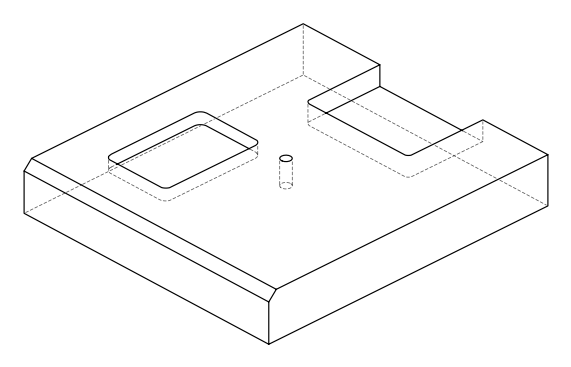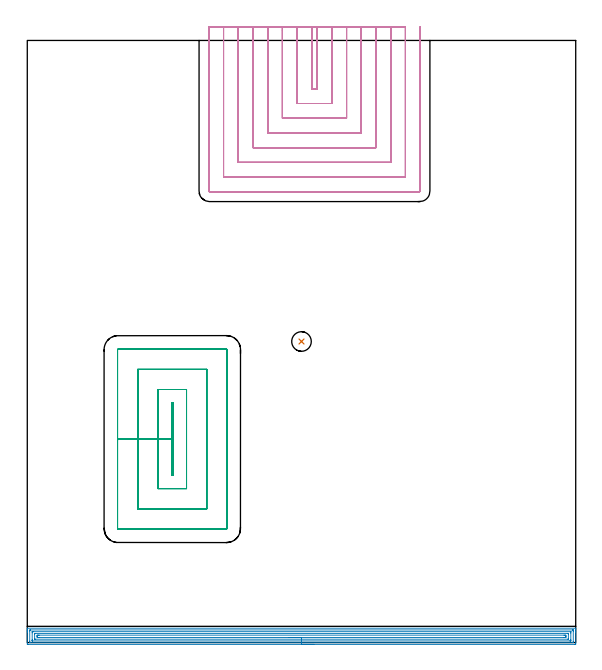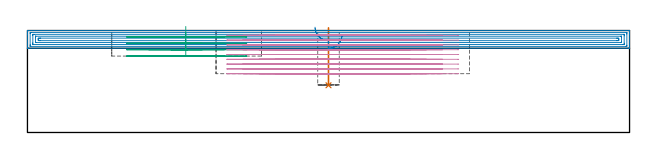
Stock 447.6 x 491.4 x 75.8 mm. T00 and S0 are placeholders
(PLAN: 4 operations, 3 tool changes, 90.9 min)
(1 INDEXABLE_INSERT_DRILL_BLIND_HOLE_FROM_SOLID | STEP1POCKET | NXT0302_003 | 0.17 min | 8119 mm3)
(2 AREA_MILL | FG_CHAMFER_SURFACE | UGT0205_001 | 18.17 min | 38993 mm3)
(3 MILL_RECTANGULAR_POCKET | POCKET_RECTANGULAR_STRAIGHT | UGT0201_105 | Follow Part, ap 5.5, ae 75% | 9.98 min | 355077 mm3)
(4 MILL_SLOT | SLOT_PARTIAL_RECTANGULAR | NXT0201_012 | Follow Part, ap 4, ae 75% | 62.58 min | 794360 mm3)
(TOOL NXT0302_003 | Index. Insert Drill 16mm [880-D1600L20-05] | D16 PA176 FL80 Z2)
(TOOL UGT0205_001 | Chamfer Mill 20 x 3 x 45 deg. | D20 FL50 Z2)
(TOOL UGT0201_105 | End Mill 22 mm | D22 FL25 Z2)
(TOOL NXT0201_012 | ENDMILL 16mm [2P460-1600-NA 1630] | D16 FL38 Z6)
(OP 1 INDEXABLE_INSERT_DRILL_BLIND_HOLE_FROM_SOLID)
G17 G21 G94 G90
T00 M6
G54
G17 G0 G90 X223.8 Y245.7 S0 M3
G43 Z85.8 H1
G94 G81 G98 Z35.1 F250. R77.8
G80
M5
M2
(OP 2 AREA_MILL)
G17 G21 G94 G90
T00 M6
G54
G17 G0 G90 X233.8 Y-1.5 S1061 M3
G43 Z85.8 H0
Z72.6
G94 G1 X233.762 Z71.728 F250.
X233.648 Z70.864
X233.459 Z70.012
X233.197 Z69.18
X232.863 Z68.374
X232.46 Z67.6
X231.991 Z66.864
X231.46 Z66.172
X230.871 Z65.529
X230.228 Z64.94
X229.536 Z64.408
X228.8 Z63.94
X228.026 Z63.537
X227.22 Z63.203
X226.388 Z62.941
X225.536 Z62.752
X224.672 Z62.638
X223.8 Z62.6
X0.61
X0.171 Y-1.496 Z62.602
X0.01 Y-1.492 Z62.606
X0. Y-1.063 Z63.034
Y8.622 Z72.716
Y9.18 Z73.277
Y9.502 Z73.598
Y10.06 Z74.156
Y10.383 Z74.477
Y11.381 Z75.48
X0.01 Y11.694 Z75.793
X0.163 Y11.7 Z75.8
X447.437
X447.59 Y11.694 Z75.793
X447.6 Y11.38 Z75.479
Y11.027 Z75.126
Y10.383 Z74.477
Y9.18 Z73.277
Y8.622 Z72.716
Y-0.784 Z63.313
X447.597 Y-1.063 Z63.034
X447.59 Y-1.492 Z62.606
X447.429 Y-1.496 Z62.602
X446.99 Y-1.5 Z62.6
X223.8
Y-0.086 Z64.014
X2.395 Y-0.085 Z64.015
X2.296 Y-0.084 Z64.016
X2.036 Y-0.079 Z64.021
X2.01 Y0.006 Z64.106
X2.003 Y0.204 Z64.304
X2.001 Y0.698 Z64.798
X2. Y1.088 Z65.188
X2.001 Y9.502 Z73.602
X2.002 Y9.89 Z73.99
X2.01 Y10.275 Z74.375
X2.395 Y10.283 Z74.383
X2.494 Y10.285 Z74.385
X445.205
X445.304 Y10.284 Z74.384
X445.564 Y10.279 Z74.379
X445.59 Y10.194 Z74.294
X445.597 Y9.996 Z74.096
X445.599 Y9.502 Z73.602
X445.6 Y9.112 Z73.212
X445.599 Y0.698 Z64.798
X445.598 Y0.31 Z64.41
X445.59 Y-0.075 Z64.025
X445.205 Y-0.084 Z64.016
X445.106 Y-0.085 Z64.015
X223.8 Y-0.086 Z64.014
Y1.328 Z65.428
X4.181 Y1.329 Z65.429
X4.096 Y1.33 Z65.43
X4.03 Y1.333 Z65.433
X4.016 Y1.335 Z65.435
X4.01 Y1.35 Z65.45
X4.006 Y1.4 Z65.5
X4.002 Y1.578 Z65.678
X4. Y1.756 Z65.856
Y2.459 Z66.559
Y7.919 Z72.019
X4.002 Y8.622 Z72.722
X4.004 Y8.796 Z72.896
X4.01 Y8.854 Z72.954
X4.056 Y8.865 Z72.965
X4.181 Y8.866 Z72.966
X4.821 Y8.871 Z72.971
X443.419
X443.504 Y8.87 Z72.97
X443.57 Y8.867 Z72.967
X443.584 Y8.865 Z72.965
X443.59 Y8.85 Z72.95
X443.594 Y8.8 Z72.9
X443.598 Y8.622 Z72.722
X443.6 Y8.444 Z72.544
Y7.741 Z71.841
Y2.28 Z66.38
X443.598 Y1.578 Z65.678
X443.596 Y1.404 Z65.504
X443.59 Y1.346 Z65.446
X443.544 Y1.335 Z65.435
X443.419 Y1.334 Z65.434
X442.779 Y1.329 Z65.429
X223.8 Y1.328 Z65.428
Y2.743 Z66.843
X6.571
X6.127 Y2.745 Z66.845
X6.027 Y2.748 Z66.848
X6.012 Y2.749 Z66.849
X6.008 Y2.765 Z66.865
X6.004 Y2.814 Z66.914
X6.001 Y2.912 Z67.012
X6. Y6.828 Z70.928
X6.001 Y7.284 Z71.384
X6.003 Y7.39 Z71.49
X6.007 Y7.442 Z71.542
X6.01 Y7.45 Z71.55
X6.019 Y7.453 Z71.553
X6.053 Y7.455 Z71.555
X6.255 Y7.457 Z71.557
X441.029
X441.473 Y7.455 Z71.555
X441.573 Y7.452 Z71.552
X441.588 Y7.451 Z71.551
X441.591 Y7.435 Z71.535
X441.596 Y7.386 Z71.486
X441.599 Y7.288 Z71.388
X441.6 Y6.894 Z70.994
Y3.372 Z67.472
X441.599 Y2.916 Z67.016
X441.597 Y2.81 Z66.91
X441.593 Y2.758 Z66.858
X441.59 Y2.75 Z66.85
X441.581 Y2.747 Z66.847
X441.547 Y2.745 Z66.845
X441.345 Y2.743 Z66.843
X223.8
Y4.157 Z68.257
X9.537
X8.705 Y4.16 Z68.26
X8.645 Y4.164 Z68.264
X8.01 Y4.22 Z68.32
X8.002 Y4.854 Z68.954
X8.001 Y5.1 Z69.2
X8.004 Y5.732 Z69.832
X8.01 Y5.98 Z70.08
X8.588 Y6.037 Z70.137
X8.645 Y6.039 Z70.139
X9.474 Y6.043 Z70.143
X9.537
X438.063
X438.895 Y6.04 Z70.14
X438.955 Y6.036 Z70.136
X439.59 Y5.98 Z70.08
X439.598 Y5.346 Z69.446
X439.599 Y5.1 Z69.2
X439.596 Y4.468 Z68.568
X439.59 Y4.22 Z68.32
X439.012 Y4.163 Z68.263
X438.955 Y4.161 Z68.261
X438.126 Y4.157 Z68.257
X438.063
X223.8
X222.928 Z68.295
X222.063 Z68.409
X221.212 Z68.598
X220.38 Z68.86
X219.574 Z69.194
X218.8 Z69.597
X218.064 Z70.065
X217.372 Z70.596
X216.729 Z71.186
X216.14 Z71.829
X215.608 Z72.521
X215.14 Z73.257
X214.737 Z74.031
X214.403 Z74.837
X214.141 Z75.669
X213.952 Z76.52
X213.838 Z77.385
X213.8 Z78.257
G0 Z85.8
M5
M2
(OP 3 MILL_RECTANGULAR_POCKET)
G17 G21 G94 G90
T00 M6
G54
G17 G0 G90 X117.7 Y194.973 S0 M3
G43 Z85.8 H0
Z78.8
G94 G1 Y166.05 Z71.05 F250.
Y136.6 F500.
X119.
Y195.5
X117.7
Y166.05
X106.7
Y125.6
X130.
Y206.5
X106.7
Y166.05
X90.2
Y109.1
X146.5
Y223.
X90.2
Y166.05
X73.7
Y93.1
G3 X74.2 Y92.6 R0.5
G1 X162.5
G3 X163. Y93.1 R0.5
G1 Y239.
G3 X162.5 Y239.5 R0.5
G1 X74.2
G3 X73.7 Y239. R0.5
G1 Y166.05
Y165.05
G0 X117.7 Y194.973 Z74.05
G1 Y166.05 Z66.3 F250.
Y136.6 F500.
X119.
Y195.5
X117.7
Y166.05
X106.7
Y125.6
X130.
Y206.5
X106.7
Y166.05
X90.2
Y109.1
X146.5
Y223.
X90.2
Y166.05
X73.7
Y93.1
G3 X74.2 Y92.6 R0.5
G1 X162.5
G3 X163. Y93.1 R0.5
G1 Y239.
G3 X162.5 Y239.5 R0.5
G1 X74.2
G3 X73.7 Y239. R0.5
G1 Y166.05
Y165.05
G0 X117.7 Y194.973 Z69.3
G1 Y166.05 Z61.55 F250.
Y136.6 F500.
X119.
Y195.5
X117.7
Y166.05
X106.7
Y125.6
X130.
Y206.5
X106.7
Y166.05
X90.2
Y109.1
X146.5
Y223.
X90.2
Y166.05
X73.7
Y93.1
G3 X74.2 Y92.6 R0.5
G1 X162.5
G3 X163. Y93.1 R0.5
G1 Y239.
G3 X162.5 Y239.5 R0.5
G1 X74.2
G3 X73.7 Y239. R0.5
G1 Y166.05
Y165.05
G0 X117.7 Y194.973 Z64.55
G1 Y166.05 Z56.8 F250.
Y136.6 F500.
X119.
Y195.5
X117.7
Y166.05
X106.7
Y125.6
X130.
Y206.5
X106.7
Y166.05
X90.2
Y109.1
X146.5
Y223.
X90.2
Y166.05
X73.7
Y93.1
G3 X74.2 Y92.6 R0.5
G1 X162.5
G3 X163. Y93.1 R0.5
G1 Y239.
G3 X162.5 Y239.5 R0.5
G1 X74.2
G3 X73.7 Y239. R0.5
G1 Y166.05
Y165.05
G0 Z85.8
M5
M2
(OP 4 MILL_SLOT)
G17 G21 G94 G90
T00 M6
G54
G17 G0 G90 X232.2 Y502.4 S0 M3
G43 Z85.8 H1
Z72.233
G94 G1 Y499.4 F250.
Y451.9 F500.
X236.6
Y499.4
Y502.4 F250.
X220.2
Y499.4
Y439.9 F500.
X248.6
Y499.4
Y502.4 F250.
X208.2
Y499.4
Y427.9 F500.
X260.6
Y499.4
Y502.4 F250.
X196.2
Y499.4
Y415.9 F500.
X272.6
Y499.4
Y502.4 F250.
X184.2
Y499.4
Y403.9 F500.
X284.6
Y499.4
Y502.4 F250.
X172.2
Y499.4
Y391.9 F500.
X296.6
Y499.4
Y502.4 F250.
X160.2
Y499.4
Y379.9 F500.
X308.6
Y499.4
Y502.4 F250.
X148.2
Y499.4
Y368.4 F500.
G3 X148.7 Y367.9 R0.5
G1 X320.1
G3 X320.6 Y368.4 R0.5
G1 Y499.4
Y502.4 F250.
G0 X232.2 Z68.667
G1 Y499.4
Y451.9 F500.
X236.6
Y499.4
Y502.4 F250.
X220.2
Y499.4
Y439.9 F500.
X248.6
Y499.4
Y502.4 F250.
X208.2
Y499.4
Y427.9 F500.
X260.6
Y499.4
Y502.4 F250.
X196.2
Y499.4
Y415.9 F500.
X272.6
Y499.4
Y502.4 F250.
X184.2
Y499.4
Y403.9 F500.
X284.6
Y499.4
Y502.4 F250.
X172.2
Y499.4
Y391.9 F500.
X296.6
Y499.4
Y502.4 F250.
X160.2
Y499.4
Y379.9 F500.
X308.6
Y499.4
Y502.4 F250.
X148.2
Y499.4
Y368.4 F500.
G3 X148.7 Y367.9 R0.5
G1 X320.1
G3 X320.6 Y368.4 R0.5
G1 Y499.4
Y502.4 F250.
G0 X232.2 Z65.1
G1 Y499.4
Y451.9 F500.
X236.6
Y499.4
Y502.4 F250.
X220.2
Y499.4
Y439.9 F500.
X248.6
Y499.4
Y502.4 F250.
X208.2
Y499.4
Y427.9 F500.
X260.6
Y499.4
Y502.4 F250.
X196.2
Y499.4
Y415.9 F500.
X272.6
Y499.4
Y502.4 F250.
X184.2
Y499.4
Y403.9 F500.
X284.6
Y499.4
Y502.4 F250.
X172.2
Y499.4
Y391.9 F500.
X296.6
Y499.4
Y502.4 F250.
X160.2
Y499.4
Y379.9 F500.
X308.6
Y499.4
Y502.4 F250.
X148.2
Y499.4
Y368.4 F500.
G3 X148.7 Y367.9 R0.5
G1 X320.1
G3 X320.6 Y368.4 R0.5
G1 Y499.4
Y502.4 F250.
G0 X232.2 Z61.533
G1 Y499.4
Y451.9 F500.
X236.6
Y499.4
Y502.4 F250.
X220.2
Y499.4
Y439.9 F500.
X248.6
Y499.4
Y502.4 F250.
X208.2
Y499.4
Y427.9 F500.
X260.6
Y499.4
Y502.4 F250.
X196.2
Y499.4
Y415.9 F500.
X272.6
Y499.4
Y502.4 F250.
X184.2
Y499.4
Y403.9 F500.
X284.6
Y499.4
Y502.4 F250.
X172.2
Y499.4
Y391.9 F500.
X296.6
Y499.4
Y502.4 F250.
X160.2
Y499.4
Y379.9 F500.
X308.6
Y499.4
Y502.4 F250.
X148.2
Y499.4
Y368.4 F500.
G3 X148.7 Y367.9 R0.5
G1 X320.1
G3 X320.6 Y368.4 R0.5
G1 Y499.4
Y502.4 F250.
G0 X232.2 Z57.967
G1 Y499.4
Y451.9 F500.
X236.6
Y499.4
Y502.4 F250.
X220.2
Y499.4
Y439.9 F500.
X248.6
Y499.4
Y502.4 F250.
X208.2
Y499.4
Y427.9 F500.
X260.6
Y499.4
Y502.4 F250.
X196.2
Y499.4
Y415.9 F500.
X272.6
Y499.4
Y502.4 F250.
X184.2
Y499.4
Y403.9 F500.
X284.6
Y499.4
Y502.4 F250.
X172.2
Y499.4
Y391.9 F500.
X296.6
Y499.4
Y502.4 F250.
X160.2
Y499.4
Y379.9 F500.
X308.6
Y499.4
Y502.4 F250.
X148.2
Y499.4
Y368.4 F500.
G3 X148.7 Y367.9 R0.5
G1 X320.1
G3 X320.6 Y368.4 R0.5
G1 Y499.4
Y502.4 F250.
G0 X232.2 Z54.4
G1 Y499.4
Y451.9 F500.
X236.6
Y499.4
Y502.4 F250.
X220.2
Y499.4
Y439.9 F500.
X248.6
Y499.4
Y502.4 F250.
X208.2
Y499.4
Y427.9 F500.
X260.6
Y499.4
Y502.4 F250.
X196.2
Y499.4
Y415.9 F500.
X272.6
Y499.4
Y502.4 F250.
X184.2
Y499.4
Y403.9 F500.
X284.6
Y499.4
Y502.4 F250.
X172.2
Y499.4
Y391.9 F500.
X296.6
Y499.4
Y502.4 F250.
X160.2
Y499.4
Y379.9 F500.
X308.6
Y499.4
Y502.4 F250.
X148.2
Y499.4
Y368.4 F500.
G3 X148.7 Y367.9 R0.5
G1 X320.1
G3 X320.6 Y368.4 R0.5
G1 Y499.4
Y502.4 F250.
G0 X232.2 Z50.833
G1 Y499.4
Y451.9 F500.
X236.6
Y499.4
Y502.4 F250.
X220.2
Y499.4
Y439.9 F500.
X248.6
Y499.4
Y502.4 F250.
X208.2
Y499.4
Y427.9 F500.
X260.6
Y499.4
Y502.4 F250.
X196.2
Y499.4
Y415.9 F500.
X272.6
Y499.4
Y502.4 F250.
X184.2
Y499.4
Y403.9 F500.
X284.6
Y499.4
Y502.4 F250.
X172.2
Y499.4
Y391.9 F500.
X296.6
Y499.4
Y502.4 F250.
X160.2
Y499.4
Y379.9 F500.
X308.6
Y499.4
Y502.4 F250.
X148.2
Y499.4
Y368.4 F500.
G3 X148.7 Y367.9 R0.5
G1 X320.1
G3 X320.6 Y368.4 R0.5
G1 Y499.4
Y502.4 F250.
G0 X232.2 Z47.267
G1 Y499.4
Y451.9 F500.
X236.6
Y499.4
Y502.4 F250.
X220.2
Y499.4
Y439.9 F500.
X248.6
Y499.4
Y502.4 F250.
X208.2
Y499.4
Y427.9 F500.
X260.6
Y499.4
Y502.4 F250.
X196.2
Y499.4
Y415.9 F500.
X272.6
Y499.4
Y502.4 F250.
X184.2
Y499.4
Y403.9 F500.
X284.6
Y499.4
Y502.4 F250.
X172.2
Y499.4
Y391.9 F500.
X296.6
Y499.4
Y502.4 F250.
X160.2
Y499.4
Y379.9 F500.
X308.6
Y499.4
Y502.4 F250.
X148.2
Y499.4
Y368.4 F500.
G3 X148.7 Y367.9 R0.5
G1 X320.1
G3 X320.6 Y368.4 R0.5
G1 Y499.4
Y502.4 F250.
G0 X232.2 Z43.7
G1 Y499.4
Y451.9 F500.
X236.6
Y499.4
Y502.4 F250.
X220.2
Y499.4
Y439.9 F500.
X248.6
Y499.4
Y502.4 F250.
X208.2
Y499.4
Y427.9 F500.
X260.6
Y499.4
Y502.4 F250.
X196.2
Y499.4
Y415.9 F500.
X272.6
Y499.4
Y502.4 F250.
X184.2
Y499.4
Y403.9 F500.
X284.6
Y499.4
Y502.4 F250.
X172.2
Y499.4
Y391.9 F500.
X296.6
Y499.4
Y502.4 F250.
X160.2
Y499.4
Y379.9 F500.
X308.6
Y499.4
Y502.4 F250.
X148.2
Y499.4
Y368.4 F500.
G3 X148.7 Y367.9 R0.5
G1 X320.1
G3 X320.6 Y368.4 R0.5
G1 Y499.4
Y502.4 F250.
G0 Z85.8
M5
M2
